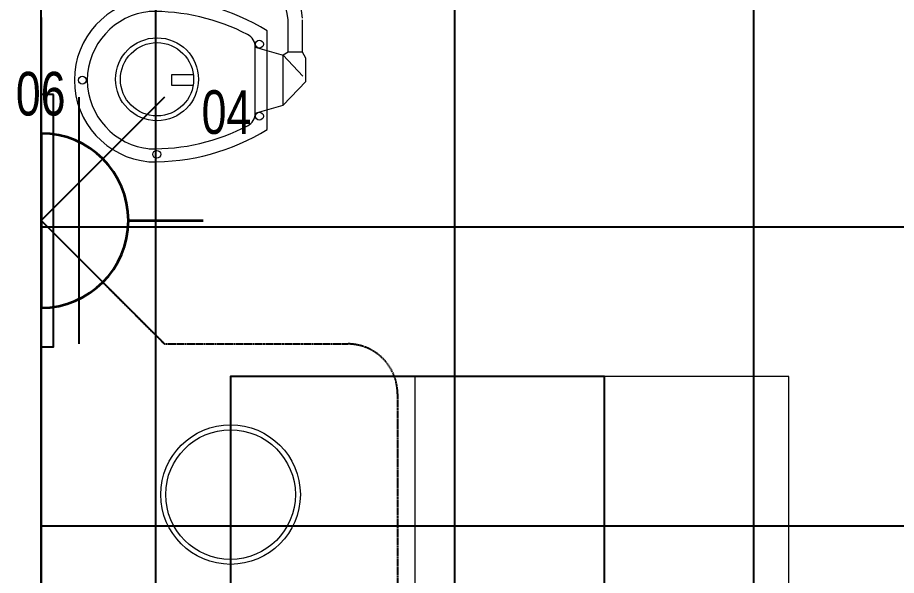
# Model space of a CAD drawing. Extents: x -12260 to 57327, y -29287 to 19916.
# Drawn here: x 34929 to 36692, y -11729 to -10610 of the extents above; entities that cross this region are included whole.
import ezdxf
from ezdxf.enums import TextEntityAlignment as Align

# ---------------------------------------------------------------- set-up
doc = ezdxf.new("R2010")
doc.units = 0
doc.header["$LTSCALE"] = 0.25
doc.linetypes.add('DASHDOT', pattern=[25.4, 12.7, -6.35, 0, -6.35])
doc.linetypes.add('HIDDEN', pattern=[9.525, 6.35, -3.175])
for name, color, linetype, lineweight in [('01-First Floor-FUR$0$72_EGR_EQP_TAG', 142, 'Continuous', 5), ('01-First Floor-FUR$0$LOADING', 253, 'Continuous', 5), ('01-First Floor-FUR$0$Walls', 251, 'Continuous', 5), ('E-LITE-CLNG-CNDT', 6, 'DASHDOT', 35), ('E-LITE-EXIT-NUMB', 6, 'Continuous', 25), ('E-POWR-FLOR-CNDT', 6, 'HIDDEN', 25), ('E-POWR-WALL @ 100', 4, 'Continuous', 35)]:
    doc.layers.add(name, color=color, linetype=linetype, lineweight=lineweight)
doc.layers.add('01-First Floor-FUR$0$FALSE CEILING', color=251, linetype='Continuous')
doc.layers.add('01-First Floor-FUR$0$X-WHITE glass', color=255, linetype='Continuous')
doc.styles.add('01-First Floor-FUR$0$X3G_ENTITY_257CFD', font='swisscl.ttf', dxfattribs={"height": 200})
doc.styles.add('DC_SIMPLEX', font='SIMPLEX.shx', dxfattribs={"width": 0.7})

# ---------------------------------------------------------------- blocks, each defined once
blk = doc.blocks.new('01-First Floor-FUR$0$WM00001-P')
at = {"layer": '01-First Floor-FUR$0$LOADING'}
for radius in [0.14, 0.13]:
    blk.add_circle((0, 0), radius, dxfattribs=at)
blk = doc.blocks.new('01-First Floor-FUR$0$mobile light')
at = {"layer": '01-First Floor-FUR$0$LOADING'}
for p, q in [((1882.58, -498.29), (1882.35, -499.8)), ((1882.58, -498.29), (1885.78, -498.78)), ((1883.78, -497.56), (1883.65, -498.45)), ((1885.1, -497.29), (1883.78, -497.56)), ((1887.04, -497.59), (1885.1, -497.29)), ((1923.94, -497.59), (1925.88, -497.29)), ((1928.41, -498.29), (1925.2, -498.78)), ((1925.88, -497.29), (1927.2, -497.56)), ((1927.2, -497.56), (1927.33, -498.45)), ((1928.41, -498.29), (1928.63, -499.8)), ((1882.35, -499.8), (1885.55, -500.28)), ((1883.28, -500.85), (1883.42, -499.96)), ((1928.63, -499.8), (1925.43, -500.28)), ((1927.7, -500.85), (1927.56, -499.96)), ((1884.47, -501.5), (1883.28, -500.85)), ((1886.4, -501.79), (1884.47, -501.5)), ((1924.58, -501.79), (1926.52, -501.5)), ((1926.52, -501.5), (1927.7, -500.85)), ((1948.76, -501.94), (1947.59, -502.62)), ((1953.47, -501.94), (1948.76, -501.94)), ((1958.23, -506.5), (1953.47, -501.94)), ((1947.59, -502.62), (1941.09, -502.62)), ((1947.59, -502.62), (1947.59, -505.45)), ((1948.15, -506.5), (1952.41, -502.55)), ((1947.59, -505.45), (1941.09, -505.45)), ((1947.59, -505.45), (1948.15, -506.5)), ((1946.6, -512.08), (1948.15, -506.5)), ((1958.23, -506.5), (1948.15, -506.5)), ((1959.78, -512.08), (1958.23, -506.5)), ((1963.08, -509.67), (1943.3, -509.67)), ((1959.78, -512.08), (1946.6, -512.08)), ((1908.01, -522.53), (1909, -517.55)), ((1911.69, -517.55), (1909, -517.55)), ((1912.69, -522.53), (1911.69, -517.55)), ((1911.69, -517.55), (1914.17, -518.99)), ((1914.17, -518.99), (1914.17, -523.77)), ((1921.08, -519.69), (1914.74, -519.69)), ((1922.73, -518.8), (1921.08, -519.69)), ((1921.08, -519.69), (1921.08, -523.01)), ((1921.08, -519.69), (1921.08, -523.01)), ((1925.38, -518.8), (1922.73, -518.8)), ((1892.68, -528.06), (1892.68, -523.24)), ((1892.68, -523.24), (1906.16, -523.24)), ((1897.5, -528.06), (1897.5, -523.24)), ((1906.16, -523.24), (1906.16, -528.06)), ((1908.01, -522.53), (1908.62, -524.28)), ((1912.69, -522.53), (1911.9, -524.78)), ((1921.08, -523.01), (1914.77, -523.01)), ((1922.73, -523.93), (1921.08, -523.04)), ((1892.68, -523.97), (1883.05, -523.97)), ((1909.15, -524.25), (1906.16, -524.32)), ((1909.15, -524.25), (1909.15, -526.94)), ((1911.9, -524.78), (1914.17, -523.77)), ((1925.38, -523.93), (1922.73, -523.93)), ((1909.15, -526.94), (1906.16, -526.87)), ((1892.68, -527.34), (1883.05, -527.34)), ((1906.16, -528.06), (1892.68, -528.06)), ((1884.47, -549.77), (1883.28, -550.42)), ((1886.4, -549.48), (1884.47, -549.77)), ((1924.58, -549.48), (1926.52, -549.77)), ((1926.52, -549.77), (1927.7, -550.42)), ((1882.35, -551.47), (1885.55, -550.99)), ((1882.58, -552.98), (1882.35, -551.47)), ((1883.28, -550.42), (1883.42, -551.31)), ((1928.63, -551.47), (1925.43, -550.99)), ((1927.7, -550.42), (1927.56, -551.31)), ((1928.41, -552.98), (1928.63, -551.47)), ((1882.58, -552.98), (1885.78, -552.5)), ((1883.78, -553.71), (1883.65, -552.82)), ((1928.41, -552.98), (1925.2, -552.5)), ((1927.2, -553.71), (1927.33, -552.82)), ((1885.1, -553.98), (1883.78, -553.71)), ((1887.04, -553.69), (1885.1, -553.98)), ((1923.94, -553.69), (1925.88, -553.98)), ((1925.88, -553.98), (1927.2, -553.71))]:
    blk.add_line(p, q, dxfattribs=at)
for points in [[(1903.33, -523.24), (1903.33, -514.02), (1891.61, -514.02), (1891.61, -523.97)], [(1954.27, -524.55), (1954.27, -528.82), (1952.05, -528.82), (1952.05, -524.5)], [(1891.61, -527.34), (1891.61, -537.34), (1903.33, -537.34), (1903.33, -528.06)], [(1892.74, -537.34), (1892.74, -539.04), (1895.76, -539.04), (1895.76, -537.34)], [(1898.05, -537.34), (1898.05, -539.5)], [(1898.05, -540.63), (1898.05, -540.87), (1898.53, -541.35), (1900.02, -541.35), (1900.5, -540.87), (1900.5, -537.34)]]:
    blk.add_lwpolyline(points, dxfattribs=at)
for points in [[(1929.78, -518.8), (1925.38, -518.8), (1925.38, -523.93), (1929.78, -523.93)], [(1899.3, -539.5), (1888.5, -539.5), (1888.5, -540.63), (1899.3, -540.63)]]:
    blk.add_lwpolyline(points, close=True, dxfattribs=at)
for centre, radius in [((1945.96, -511.25), 0.793), ((1960.42, -511.25), 0.793), ((1953.01, -531.79), 8.32), ((1953.01, -531.79), 7.35), ((1938.31, -531.85), 0.793), ((1968.07, -531.85), 0.793), ((1953.19, -546.77), 0.793)]:
    blk.add_circle(centre, radius, dxfattribs=at)
for centre, radius, start, end in [((1888.02, -499.89), 2.5, 90, 270), ((1888.02, -525.64), 28.25, 12.1463, 90), ((1922.96, -525.64), 28.25, 90, 128.2073), ((1922.96, -499.89), 2.5, 270, 90), ((1888.02, -525.64), 23.25, 20.3387, 90), ((1922.96, -525.64), 23.25, 90, 126.3743), ((1942.82, -519.31), 16.86, 97.1293, 177.6115), ((1942.82, -519.31), 13.97, 97.1293, 177.6115), ((1922.96, -525.64), 28.25, 138.4974, 155.7305), ((1922.96, -525.64), 23.25, 138.7224, 150.0382), ((1980.13, -532.49), 43.32, 148.2167, 181.2501), ((1926.25, -532.49), 43.32, 358.7499, 31.7833), ((1946.6, -514.96), 2.89, 90, 152.4092), ((1959.78, -514.96), 2.89, 27.5908, 90), ((1980.13, -532.49), 40.72, 152.4092, 181.2501), ((1926.25, -532.49), 40.72, 358.7499, 27.5908), ((1911.94, -521.38), 3.27, 313.0112, 46.9888), ((1888.02, -525.64), 28.25, 270, 5.3386), ((1883.05, -525.65), 1.68, 90, 270), ((1910.32, -525.6), 1.78, 229.0673, 130.9327), ((1888.02, -525.64), 23.25, 270, 356.3184), ((1953.19, -531.93), 16.44, 185.2361, 354.7639), ((1953.19, -531.93), 13.84, 185.2361, 354.7639), ((1922.96, -525.64), 28.25, 204.483, 208.105), ((1922.96, -525.64), 23.25, 210.2349, 221.2776), ((1922.96, -525.64), 28.25, 213.7985, 221.5026), ((1922.96, -525.64), 23.25, 233.6257, 270), ((1922.96, -525.64), 28.25, 231.7927, 270), ((1888.02, -551.39), 2.5, 90, 270), ((1922.96, -551.39), 2.5, 270, 90)]:
    blk.add_arc(centre, radius, start, end, dxfattribs=at)
blk = doc.blocks.new('01-First Floor-FUR')
at = {"layer": '01-First Floor-FUR$0$FALSE CEILING', "linetype": 'Continuous'}
for p, q in [((35206, -12830), (35206, -8830)), ((35806, -12830), (35806, -8830)), ((36406, -12830), (36406, -8830)), ((34976, -11030), (38476, -11030)), ((34976, -11630), (38476, -11630))]:
    blk.add_line(p, q, dxfattribs=at)
at = {"layer": '01-First Floor-FUR$0$FALSE CEILING'}
blk.add_lwpolyline([(34976, -12830), (34976, -10710), (34976, -10710), (34976, -8830), (38476, -8830), (38476, -12830), (34976, -12830)], dxfattribs=at)
at = {"layer": '01-First Floor-FUR$0$FALSE CEILING', "elevation": -0.1}
blk.add_lwpolyline([(35001, -10764.4), (34976, -10764.4), (34976, -11270.4), (35001, -11270.4), (35001, -10764.4)], dxfattribs=at)
blk.add_lwpolyline([(35356, -12830), (36106, -12830), (36106, -11330), (35356, -11330)], close=True, dxfattribs=at)
at = {"layer": '01-First Floor-FUR$0$LOADING', "elevation": -0.1}
blk.add_lwpolyline([(35001, -10764.4), (34976, -10764.4), (34976, -11270.4), (35001, -11270.4), (35001, -10764.4)], dxfattribs=at)
blk.add_lwpolyline([(35726, -12830), (36476, -12830), (36476, -11330), (35726, -11330)], close=True, dxfattribs=at)
at = {"layer": '01-First Floor-FUR$0$Walls'}
blk.add_line((34976, -9910), (34976, -10610), dxfattribs=at)
at = {"layer": '01-First Floor-FUR$0$X-WHITE glass', "color": 253, "lineweight": 30, "ltscale": 6, "true_color": 0x9898cc}
blk.add_line((34976, -12830), (34976, -10610), dxfattribs=at)
at = {"layer": '01-First Floor-FUR$0$LOADING', "xscale": 10, "yscale": 10, "zscale": 10, "rotation": 269.9999999999999}
blk.add_blockref('01-First Floor-FUR$0$mobile light', (40526.4, 8796.3, -0.2), dxfattribs=at)
at = {"layer": '01-First Floor-FUR$0$LOADING', "extrusion": (2.25644e-18, -2.24019e-05, -1), "xscale": -1000, "yscale": 1000, "zscale": 1000, "rotation": 90}
blk.add_blockref('01-First Floor-FUR$0$WM00001-P', (-35356, -11567.2, 0.4), dxfattribs=at)
at = {"layer": '01-First Floor-FUR$0$72_EGR_EQP_TAG', "char_height": 87.47, "attachment_point": 2, "style": '01-First Floor-FUR$0$X3G_ENTITY_257CFD'}
for s, insert in [('06', (34975.1, -10719, -0.1)), ('04', (35347.8, -10755.9, -0.2))]:
    blk.add_mtext(s, dxfattribs=dict(at, insert=insert))
blk = doc.blocks.new('*U26')
blk.add_line((0, -1.75), (0, -3.25))
blk.add_lwpolyline([(-1.75, 0, 1), (1.75, 0)], format="xyb", close=True)
at = {"layer": 'Defpoints'}
for p, q in [((-2.475, -2.475), (0, 0)), ((2.475, -2.475), (0, 0)), ((2.475, -0.758), (-2.475, -0.758))]:
    blk.add_line(p, q, dxfattribs=at)
at = {"layer": 'E-LITE-EXIT-NUMB', "style": 'DC_SIMPLEX', "width": 0.7, "flags": 8}
blk.add_attdef('TYPE', text='', height=2, rotation=360, dxfattribs=at).set_placement((-2.682, 5.238), align=Align.RIGHT)
blk.add_attdef('CIRCUIT', (2.682, 5.238), '', height=2, rotation=360, dxfattribs=at)

msp = doc.modelspace()

# ---------------------------------------------------------------- linework, layer by layer
at = {"layer": 'E-POWR-FLOR-CNDT'}
msp.add_lwpolyline([(35099.7, -11141.2), (35223.5, -11264.9), (35591, -11264.9, -0.414214), (35691, -11364.9), (35691, -12582.5), (35814.8, -12706.3)], format="xyb", dxfattribs=at)

# ---------------------------------------------------------------- block references
at = {"layer": 'E-LITE-CLNG-CNDT'}
msp.add_blockref('01-First Floor-FUR', (0, 0), dxfattribs=at)
at = {"layer": 'E-POWR-WALL @ 100', "xscale": 100, "yscale": 100, "zscale": 100, "rotation": 90.00000000000001}
msp.add_blockref('*U26', (34976, -11017.4, -0.1), dxfattribs=at)

doc.saveas('drawing.dxf')
